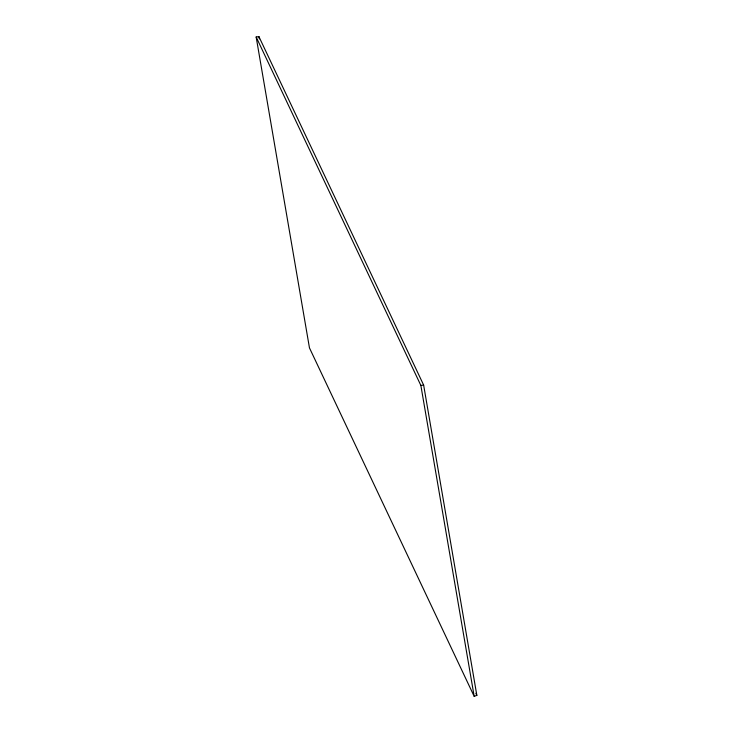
<?xml version="1.0" encoding="UTF-8"?>
<svg xmlns="http://www.w3.org/2000/svg" width="733" height="733" viewBox="0 0 733 733"><rect width="100%" height="100%" fill="white"/><g stroke="black" fill="none" stroke-linecap="round" stroke-linejoin="round"><path stroke-width="1.1" d="M474.178 696.35L476.844 695.37L423.647 385.1L258.932 36.65L256.156 36.989L309.463 347.9L474.178 696.35L420.861 385.439L256.156 36.989M420.861 385.439L423.647 385.1M475.873 693.308L476.844 695.37M258.932 36.65L259.317 38.904"/></g></svg>
